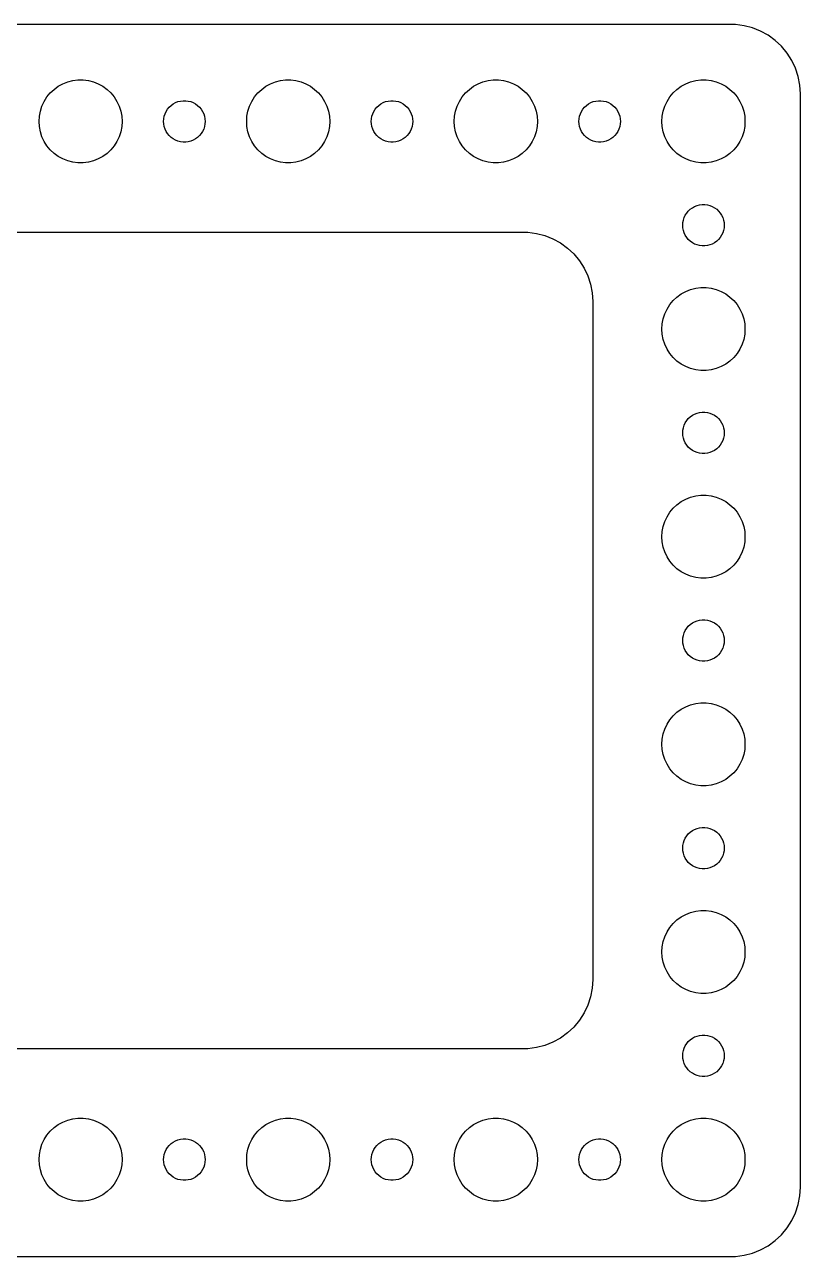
# Model space of a CAD drawing. Header units: metres. Extents: x -52 to 52, y -44 to 44.
# Drawn here: x -4 to 52, y -44.5 to 44.5 of the extents above; entities that cross this region are included whole.
import ezdxf

# ---------------------------------------------------------------- set-up
doc = ezdxf.new("R2010")
doc.units = ezdxf.units.M

msp = doc.modelspace()

# ---------------------------------------------------------------- linework, layer by layer
for p, q in [((47.3139, 44.4901), (-47.3139, 44.4901)), ((47.9369, 44.4114), (47.3139, 44.4901)), ((48.5451, 44.2553), (47.9369, 44.4114)), ((49.1289, 44.0241), (48.5451, 44.2553)), ((49.6791, 43.7216), (49.1289, 44.0241)), ((50.1871, 43.3526), (49.6791, 43.7216)), ((50.6448, 42.9227), (50.1871, 43.3526)), ((51.0451, 42.4389), (50.6448, 42.9227)), ((51.3815, 41.9088), (51.0451, 42.4389)), ((51.6489, 41.3406), (51.3815, 41.9088)), ((51.8429, 40.7434), (51.6489, 41.3406)), ((-1.60747, 40.033), (-1.27733, 40.2145)), ((-1.27733, 40.2145), (-0.92705, 40.3532)), ((-0.92705, 40.3532), (-0.56213, 40.4469)), ((-0.56213, 40.4469), (-0.18837, 40.4941)), ((-0.18837, 40.4941), (0.18837, 40.4941)), ((0.18837, 40.4941), (0.56213, 40.4469)), ((0.56213, 40.4469), (0.92705, 40.3532)), ((0.92705, 40.3532), (1.27733, 40.2145)), ((1.27733, 40.2145), (1.60747, 40.033)), ((13.3925, 40.033), (13.7227, 40.2145)), ((13.7227, 40.2145), (14.0729, 40.3532)), ((14.0729, 40.3532), (14.4379, 40.4469)), ((14.4379, 40.4469), (14.8116, 40.4941)), ((14.8116, 40.4941), (15.1884, 40.4941)), ((15.1884, 40.4941), (15.5621, 40.4469)), ((15.5621, 40.4469), (15.927, 40.3532)), ((15.927, 40.3532), (16.2773, 40.2145)), ((16.2773, 40.2145), (16.6075, 40.033)), ((28.3925, 40.033), (28.7227, 40.2145)), ((28.7227, 40.2145), (29.0729, 40.3532)), ((29.0729, 40.3532), (29.4379, 40.4469)), ((29.4379, 40.4469), (29.8116, 40.4941)), ((29.8116, 40.4941), (30.1884, 40.4941)), ((30.1884, 40.4941), (30.5621, 40.4469)), ((30.5621, 40.4469), (30.927, 40.3532)), ((30.927, 40.3532), (31.2773, 40.2145)), ((31.2773, 40.2145), (31.6075, 40.033)), ((43.3925, 40.033), (43.7227, 40.2145)), ((43.7227, 40.2145), (44.0729, 40.3532)), ((44.0729, 40.3532), (44.4379, 40.4469)), ((44.4379, 40.4469), (44.8116, 40.4941)), ((44.8116, 40.4941), (45.1884, 40.4941)), ((45.1884, 40.4941), (45.5621, 40.4469)), ((45.5621, 40.4469), (45.927, 40.3532)), ((45.927, 40.3532), (46.2773, 40.2145)), ((46.2773, 40.2145), (46.6075, 40.033)), ((51.9606, 40.1267), (51.8429, 40.7434)), ((52, 39.5), (51.9606, 40.1267)), ((-2.62891, 38.9453), (-2.42705, 39.2634)), ((-2.42705, 39.2634), (-2.1869, 39.5536)), ((-2.1869, 39.5536), (-1.91226, 39.8115)), ((-1.91226, 39.8115), (-1.60747, 40.033)), ((1.60747, 40.033), (1.91226, 39.8115)), ((1.91226, 39.8115), (2.1869, 39.5536)), ((2.1869, 39.5536), (2.42705, 39.2634)), ((2.42705, 39.2634), (2.62891, 38.9453)), ((12.3711, 38.9453), (12.5729, 39.2634)), ((12.5729, 39.2634), (12.8131, 39.5536)), ((12.8131, 39.5536), (13.0877, 39.8115)), ((13.0877, 39.8115), (13.3925, 40.033)), ((16.6075, 40.033), (16.9123, 39.8115)), ((16.9123, 39.8115), (17.1869, 39.5536)), ((17.1869, 39.5536), (17.427, 39.2634)), ((17.427, 39.2634), (17.6289, 38.9453)), ((27.3711, 38.9453), (27.5729, 39.2634)), ((27.5729, 39.2634), (27.8131, 39.5536)), ((27.8131, 39.5536), (28.0877, 39.8115)), ((28.0877, 39.8115), (28.3925, 40.033)), ((31.6075, 40.033), (31.9123, 39.8115)), ((31.9123, 39.8115), (32.1869, 39.5536)), ((32.1869, 39.5536), (32.427, 39.2634)), ((32.427, 39.2634), (32.6289, 38.9453)), ((42.3711, 38.9453), (42.5729, 39.2634)), ((42.5729, 39.2634), (42.8131, 39.5536)), ((42.8131, 39.5536), (43.0877, 39.8115)), ((43.0877, 39.8115), (43.3925, 40.033)), ((46.6075, 40.033), (46.9123, 39.8115)), ((46.9123, 39.8115), (47.1869, 39.5536)), ((47.1869, 39.5536), (47.427, 39.2634)), ((47.427, 39.2634), (47.6289, 38.9453)), ((52, -39.5), (52, 39.5)), ((-2.90575, 38.2461), (-2.78932, 38.6044)), ((-2.78932, 38.6044), (-2.62891, 38.9453)), ((2.62891, 38.9453), (2.78932, 38.6044)), ((2.78932, 38.6044), (2.90575, 38.2461)), ((6.18553, 38.2226), (6.28647, 38.3817)), ((6.28647, 38.3817), (6.40654, 38.5268)), ((6.40654, 38.5268), (6.54385, 38.6558)), ((6.54385, 38.6558), (6.69626, 38.7665)), ((6.69626, 38.7665), (6.86133, 38.8572)), ((6.86133, 38.8572), (7.03647, 38.9266)), ((7.03647, 38.9266), (7.21892, 38.9734)), ((7.21892, 38.9734), (7.40581, 38.997)), ((7.40581, 38.997), (7.59418, 38.997)), ((7.59418, 38.997), (7.78107, 38.9734)), ((7.78107, 38.9734), (7.96352, 38.9266)), ((7.96352, 38.9266), (8.13866, 38.8572)), ((8.13866, 38.8572), (8.30373, 38.7665)), ((8.30373, 38.7665), (8.45613, 38.6558)), ((8.45613, 38.6558), (8.59344, 38.5268)), ((8.59344, 38.5268), (8.71352, 38.3817)), ((8.71352, 38.3817), (8.81445, 38.2226)), ((12.0942, 38.2461), (12.2107, 38.6044)), ((12.2107, 38.6044), (12.3711, 38.9453)), ((17.6289, 38.9453), (17.7893, 38.6044)), ((17.7893, 38.6044), (17.9057, 38.2461)), ((21.1855, 38.2226), (21.2865, 38.3817)), ((21.2865, 38.3817), (21.4065, 38.5268)), ((21.4065, 38.5268), (21.5439, 38.6558)), ((21.5439, 38.6558), (21.6963, 38.7665)), ((21.6963, 38.7665), (21.8613, 38.8572)), ((21.8613, 38.8572), (22.0365, 38.9266)), ((22.0365, 38.9266), (22.2189, 38.9734)), ((22.2189, 38.9734), (22.4058, 38.997)), ((22.4058, 38.997), (22.5942, 38.997)), ((22.5942, 38.997), (22.7811, 38.9734)), ((22.7811, 38.9734), (22.9635, 38.9266)), ((22.9635, 38.9266), (23.1387, 38.8572)), ((23.1387, 38.8572), (23.3037, 38.7665)), ((23.3037, 38.7665), (23.4561, 38.6558)), ((23.4561, 38.6558), (23.5934, 38.5268)), ((23.5934, 38.5268), (23.7135, 38.3817)), ((23.7135, 38.3817), (23.8145, 38.2226)), ((27.0942, 38.2461), (27.2107, 38.6044)), ((27.2107, 38.6044), (27.3711, 38.9453)), ((32.6289, 38.9453), (32.7893, 38.6044)), ((32.7893, 38.6044), (32.9057, 38.2461)), ((36.1855, 38.2226), (36.2865, 38.3817)), ((36.2865, 38.3817), (36.4065, 38.5268)), ((36.4065, 38.5268), (36.5439, 38.6558)), ((36.5439, 38.6558), (36.6963, 38.7665)), ((36.6963, 38.7665), (36.8613, 38.8572)), ((36.8613, 38.8572), (37.0365, 38.9266)), ((37.0365, 38.9266), (37.2189, 38.9734)), ((37.2189, 38.9734), (37.4058, 38.997)), ((37.4058, 38.997), (37.5942, 38.997)), ((37.5942, 38.997), (37.7811, 38.9734)), ((37.7811, 38.9734), (37.9635, 38.9266)), ((37.9635, 38.9266), (38.1387, 38.8572)), ((38.1387, 38.8572), (38.3037, 38.7665)), ((38.3037, 38.7665), (38.4561, 38.6558)), ((38.4561, 38.6558), (38.5934, 38.5268)), ((38.5934, 38.5268), (38.7135, 38.3817)), ((38.7135, 38.3817), (38.8145, 38.2226)), ((42.0942, 38.2461), (42.2107, 38.6044)), ((42.2107, 38.6044), (42.3711, 38.9453)), ((47.6289, 38.9453), (47.7893, 38.6044)), ((47.7893, 38.6044), (47.9057, 38.2461)), ((-3, 37.5), (-2.97633, 37.876)), ((-2.97633, 37.124), (-3, 37.5)), ((-2.97633, 37.876), (-2.90575, 38.2461)), ((2.90575, 38.2461), (2.97633, 37.876)), ((2.97633, 37.876), (3, 37.5)), ((3, 37.5), (2.97633, 37.124)), ((6, 37.5), (6.01183, 37.688)), ((6.01183, 37.312), (6, 37.5)), ((6.01183, 37.688), (6.04712, 37.873)), ((6.04712, 37.873), (6.10533, 38.0522)), ((6.10533, 38.0522), (6.18553, 38.2226)), ((8.81445, 38.2226), (8.89465, 38.0522)), ((8.89465, 38.0522), (8.95287, 37.873)), ((8.95287, 37.873), (8.98816, 37.688)), ((8.98816, 37.688), (9, 37.5)), ((9, 37.5), (8.98816, 37.312)), ((12, 37.5), (12.0237, 37.876)), ((12.0237, 37.124), (12, 37.5)), ((12.0237, 37.876), (12.0942, 38.2461)), ((17.9057, 38.2461), (17.9763, 37.876)), ((17.9763, 37.876), (18, 37.5)), ((18, 37.5), (17.9763, 37.124)), ((21, 37.5), (21.0118, 37.688)), ((21.0118, 37.312), (21, 37.5)), ((21.0118, 37.688), (21.0471, 37.873)), ((21.0471, 37.873), (21.1053, 38.0522)), ((21.1053, 38.0522), (21.1855, 38.2226)), ((23.8145, 38.2226), (23.8947, 38.0522)), ((23.8947, 38.0522), (23.9529, 37.873)), ((23.9529, 37.873), (23.9882, 37.688)), ((23.9882, 37.688), (24, 37.5)), ((24, 37.5), (23.9882, 37.312)), ((27, 37.5), (27.0237, 37.876)), ((27.0237, 37.124), (27, 37.5)), ((27.0237, 37.876), (27.0942, 38.2461)), ((32.9057, 38.2461), (32.9763, 37.876)), ((32.9763, 37.876), (33, 37.5)), ((33, 37.5), (32.9763, 37.124)), ((36, 37.5), (36.0118, 37.688)), ((36.0118, 37.312), (36, 37.5)), ((36.0118, 37.688), (36.0471, 37.873)), ((36.0471, 37.873), (36.1053, 38.0522)), ((36.1053, 38.0522), (36.1855, 38.2226)), ((38.8145, 38.2226), (38.8947, 38.0522)), ((38.8947, 38.0522), (38.9529, 37.873)), ((38.9529, 37.873), (38.9882, 37.688)), ((38.9882, 37.688), (39, 37.5)), ((39, 37.5), (38.9882, 37.312)), ((42, 37.5), (42.0237, 37.876)), ((42.0237, 37.124), (42, 37.5)), ((42.0237, 37.876), (42.0942, 38.2461)), ((47.9057, 38.2461), (47.9763, 37.876)), ((47.9763, 37.876), (48, 37.5)), ((48, 37.5), (47.9763, 37.124)), ((-2.90575, 36.7539), (-2.97633, 37.124)), ((-2.78932, 36.3956), (-2.90575, 36.7539)), ((2.90575, 36.7539), (2.78932, 36.3956)), ((2.97633, 37.124), (2.90575, 36.7539)), ((6.04712, 37.127), (6.01183, 37.312)), ((6.10533, 36.9478), (6.04712, 37.127)), ((6.18553, 36.7774), (6.10533, 36.9478)), ((6.28647, 36.6183), (6.18553, 36.7774)), ((6.40654, 36.4732), (6.28647, 36.6183)), ((8.71352, 36.6183), (8.59344, 36.4732)), ((8.81445, 36.7774), (8.71352, 36.6183)), ((8.89465, 36.9478), (8.81445, 36.7774)), ((8.95287, 37.127), (8.89465, 36.9478)), ((8.98816, 37.312), (8.95287, 37.127)), ((12.0942, 36.7539), (12.0237, 37.124)), ((12.2107, 36.3956), (12.0942, 36.7539)), ((17.9057, 36.7539), (17.7893, 36.3956)), ((17.9763, 37.124), (17.9057, 36.7539)), ((21.0471, 37.127), (21.0118, 37.312)), ((21.1053, 36.9478), (21.0471, 37.127)), ((21.1855, 36.7774), (21.1053, 36.9478)), ((21.2865, 36.6183), (21.1855, 36.7774)), ((21.4065, 36.4732), (21.2865, 36.6183)), ((23.7135, 36.6183), (23.5934, 36.4732)), ((23.8145, 36.7774), (23.7135, 36.6183)), ((23.8947, 36.9478), (23.8145, 36.7774)), ((23.9529, 37.127), (23.8947, 36.9478)), ((23.9882, 37.312), (23.9529, 37.127)), ((27.0942, 36.7539), (27.0237, 37.124)), ((27.2107, 36.3956), (27.0942, 36.7539)), ((32.9057, 36.7539), (32.7893, 36.3956)), ((32.9763, 37.124), (32.9057, 36.7539)), ((36.0471, 37.127), (36.0118, 37.312)), ((36.1053, 36.9478), (36.0471, 37.127)), ((36.1855, 36.7774), (36.1053, 36.9478)), ((36.2865, 36.6183), (36.1855, 36.7774)), ((36.4065, 36.4732), (36.2865, 36.6183)), ((38.7135, 36.6183), (38.5934, 36.4732)), ((38.8145, 36.7774), (38.7135, 36.6183)), ((38.8947, 36.9478), (38.8145, 36.7774)), ((38.9529, 37.127), (38.8947, 36.9478)), ((38.9882, 37.312), (38.9529, 37.127)), ((42.0942, 36.7539), (42.0237, 37.124)), ((42.2107, 36.3956), (42.0942, 36.7539)), ((47.9057, 36.7539), (47.7893, 36.3956)), ((47.9763, 37.124), (47.9057, 36.7539)), ((-2.62891, 36.0547), (-2.78932, 36.3956)), ((-2.42705, 35.7366), (-2.62891, 36.0547)), ((-2.1869, 35.4464), (-2.42705, 35.7366)), ((2.42705, 35.7366), (2.1869, 35.4464)), ((2.62891, 36.0547), (2.42705, 35.7366)), ((2.78932, 36.3956), (2.62891, 36.0547)), ((6.54385, 36.3442), (6.40654, 36.4732)), ((6.69626, 36.2335), (6.54385, 36.3442)), ((6.86133, 36.1428), (6.69626, 36.2335)), ((7.03647, 36.0734), (6.86133, 36.1428)), ((7.21892, 36.0266), (7.03647, 36.0734)), ((7.40581, 36.003), (7.21892, 36.0266)), ((7.59418, 36.003), (7.40581, 36.003)), ((7.78107, 36.0266), (7.59418, 36.003)), ((7.96352, 36.0734), (7.78107, 36.0266)), ((8.13866, 36.1428), (7.96352, 36.0734)), ((8.30373, 36.2335), (8.13866, 36.1428)), ((8.45613, 36.3442), (8.30373, 36.2335)), ((8.59344, 36.4732), (8.45613, 36.3442)), ((12.3711, 36.0547), (12.2107, 36.3956)), ((12.5729, 35.7366), (12.3711, 36.0547)), ((12.8131, 35.4464), (12.5729, 35.7366)), ((17.427, 35.7366), (17.1869, 35.4464)), ((17.6289, 36.0547), (17.427, 35.7366)), ((17.7893, 36.3956), (17.6289, 36.0547)), ((21.5439, 36.3442), (21.4065, 36.4732)), ((21.6963, 36.2335), (21.5439, 36.3442)), ((21.8613, 36.1428), (21.6963, 36.2335)), ((22.0365, 36.0734), (21.8613, 36.1428)), ((22.2189, 36.0266), (22.0365, 36.0734)), ((22.4058, 36.003), (22.2189, 36.0266)), ((22.5942, 36.003), (22.4058, 36.003)), ((22.7811, 36.0266), (22.5942, 36.003)), ((22.9635, 36.0734), (22.7811, 36.0266)), ((23.1387, 36.1428), (22.9635, 36.0734)), ((23.3037, 36.2335), (23.1387, 36.1428)), ((23.4561, 36.3442), (23.3037, 36.2335)), ((23.5934, 36.4732), (23.4561, 36.3442)), ((27.3711, 36.0547), (27.2107, 36.3956)), ((27.5729, 35.7366), (27.3711, 36.0547)), ((27.8131, 35.4464), (27.5729, 35.7366)), ((32.427, 35.7366), (32.1869, 35.4464)), ((32.6289, 36.0547), (32.427, 35.7366)), ((32.7893, 36.3956), (32.6289, 36.0547)), ((36.5439, 36.3442), (36.4065, 36.4732)), ((36.6963, 36.2335), (36.5439, 36.3442)), ((36.8613, 36.1428), (36.6963, 36.2335)), ((37.0365, 36.0734), (36.8613, 36.1428)), ((37.2189, 36.0266), (37.0365, 36.0734)), ((37.4058, 36.003), (37.2189, 36.0266)), ((37.5942, 36.003), (37.4058, 36.003)), ((37.7811, 36.0266), (37.5942, 36.003)), ((37.9635, 36.0734), (37.7811, 36.0266)), ((38.1387, 36.1428), (37.9635, 36.0734)), ((38.3037, 36.2335), (38.1387, 36.1428)), ((38.4561, 36.3442), (38.3037, 36.2335)), ((38.5934, 36.4732), (38.4561, 36.3442)), ((42.3711, 36.0547), (42.2107, 36.3956)), ((42.5729, 35.7366), (42.3711, 36.0547)), ((42.8131, 35.4464), (42.5729, 35.7366)), ((47.427, 35.7366), (47.1869, 35.4464)), ((47.6289, 36.0547), (47.427, 35.7366)), ((47.7893, 36.3956), (47.6289, 36.0547)), ((-1.91226, 35.1885), (-2.1869, 35.4464)), ((-1.60747, 34.967), (-1.91226, 35.1885)), ((-1.27733, 34.7855), (-1.60747, 34.967)), ((-0.92705, 34.6468), (-1.27733, 34.7855)), ((1.27733, 34.7855), (0.92705, 34.6468)), ((1.60747, 34.967), (1.27733, 34.7855)), ((1.91226, 35.1885), (1.60747, 34.967)), ((2.1869, 35.4464), (1.91226, 35.1885)), ((13.0877, 35.1885), (12.8131, 35.4464)), ((13.3925, 34.967), (13.0877, 35.1885)), ((13.7227, 34.7855), (13.3925, 34.967)), ((14.0729, 34.6468), (13.7227, 34.7855)), ((16.2773, 34.7855), (15.927, 34.6468)), ((16.6075, 34.967), (16.2773, 34.7855)), ((16.9123, 35.1885), (16.6075, 34.967)), ((17.1869, 35.4464), (16.9123, 35.1885)), ((28.0877, 35.1885), (27.8131, 35.4464)), ((28.3925, 34.967), (28.0877, 35.1885)), ((28.7227, 34.7855), (28.3925, 34.967)), ((29.0729, 34.6468), (28.7227, 34.7855)), ((31.2773, 34.7855), (30.927, 34.6468)), ((31.6075, 34.967), (31.2773, 34.7855)), ((31.9123, 35.1885), (31.6075, 34.967)), ((32.1869, 35.4464), (31.9123, 35.1885)), ((43.0877, 35.1885), (42.8131, 35.4464)), ((43.3925, 34.967), (43.0877, 35.1885)), ((43.7227, 34.7855), (43.3925, 34.967)), ((44.0729, 34.6468), (43.7227, 34.7855)), ((46.2773, 34.7855), (45.927, 34.6468)), ((46.6075, 34.967), (46.2773, 34.7855)), ((46.9123, 35.1885), (46.6075, 34.967)), ((47.1869, 35.4464), (46.9123, 35.1885)), ((-0.56213, 34.5531), (-0.92705, 34.6468)), ((-0.18837, 34.5059), (-0.56213, 34.5531)), ((0.18837, 34.5059), (-0.18837, 34.5059)), ((0.56213, 34.5531), (0.18837, 34.5059)), ((0.92705, 34.6468), (0.56213, 34.5531)), ((14.4379, 34.5531), (14.0729, 34.6468)), ((14.8116, 34.5059), (14.4379, 34.5531)), ((15.1884, 34.5059), (14.8116, 34.5059)), ((15.5621, 34.5531), (15.1884, 34.5059)), ((15.927, 34.6468), (15.5621, 34.5531)), ((29.4379, 34.5531), (29.0729, 34.6468)), ((29.8116, 34.5059), (29.4379, 34.5531)), ((30.1884, 34.5059), (29.8116, 34.5059)), ((30.5621, 34.5531), (30.1884, 34.5059)), ((30.927, 34.6468), (30.5621, 34.5531)), ((44.4379, 34.5531), (44.0729, 34.6468)), ((44.8116, 34.5059), (44.4379, 34.5531)), ((45.1884, 34.5059), (44.8116, 34.5059)), ((45.5621, 34.5531), (45.1884, 34.5059)), ((45.927, 34.6468), (45.5621, 34.5531)), ((43.9065, 31.0268), (44.0439, 31.1558)), ((44.0439, 31.1558), (44.1963, 31.2665)), ((44.1963, 31.2665), (44.3613, 31.3572)), ((44.3613, 31.3572), (44.5365, 31.4266)), ((44.5365, 31.4266), (44.7189, 31.4734)), ((44.7189, 31.4734), (44.9058, 31.497)), ((44.9058, 31.497), (45.0942, 31.497)), ((45.0942, 31.497), (45.2811, 31.4734)), ((45.2811, 31.4734), (45.4635, 31.4266)), ((45.4635, 31.4266), (45.6387, 31.3572)), ((45.6387, 31.3572), (45.8037, 31.2665)), ((45.8037, 31.2665), (45.9561, 31.1558)), ((45.9561, 31.1558), (46.0934, 31.0268)), ((43.5118, 30.188), (43.5471, 30.373)), ((43.5471, 30.373), (43.6053, 30.5522)), ((43.6053, 30.5522), (43.6855, 30.7226)), ((43.6855, 30.7226), (43.7865, 30.8817)), ((43.7865, 30.8817), (43.9065, 31.0268)), ((46.0934, 31.0268), (46.2135, 30.8817)), ((46.2135, 30.8817), (46.3145, 30.7226)), ((46.3145, 30.7226), (46.3947, 30.5522)), ((46.3947, 30.5522), (46.4529, 30.373)), ((46.4529, 30.373), (46.4882, 30.188)), ((-32.3139, 29.4901), (32.3139, 29.4901)), ((32.3139, 29.4901), (32.9369, 29.4114)), ((32.9369, 29.4114), (33.5451, 29.2553)), ((43.5, 30), (43.5118, 30.188)), ((43.5118, 29.812), (43.5, 30)), ((43.5471, 29.627), (43.5118, 29.812)), ((43.6053, 29.4478), (43.5471, 29.627)), ((43.6855, 29.2774), (43.6053, 29.4478)), ((46.3947, 29.4478), (46.3145, 29.2774)), ((46.4529, 29.627), (46.3947, 29.4478)), ((46.4882, 29.812), (46.4529, 29.627)), ((46.4882, 30.188), (46.5, 30)), ((46.5, 30), (46.4882, 29.812)), ((33.5451, 29.2553), (34.1289, 29.0241)), ((34.1289, 29.0241), (34.6791, 28.7216)), ((34.6791, 28.7216), (35.1871, 28.3526)), ((43.7865, 29.1183), (43.6855, 29.2774)), ((43.9065, 28.9732), (43.7865, 29.1183)), ((44.0439, 28.8442), (43.9065, 28.9732)), ((44.1963, 28.7335), (44.0439, 28.8442)), ((44.3613, 28.6427), (44.1963, 28.7335)), ((44.5365, 28.5734), (44.3613, 28.6427)), ((44.7189, 28.5266), (44.5365, 28.5734)), ((44.9058, 28.503), (44.7189, 28.5266)), ((45.0942, 28.503), (44.9058, 28.503)), ((45.2811, 28.5266), (45.0942, 28.503)), ((45.4635, 28.5734), (45.2811, 28.5266)), ((45.6387, 28.6427), (45.4635, 28.5734)), ((45.8037, 28.7335), (45.6387, 28.6427)), ((45.9561, 28.8442), (45.8037, 28.7335)), ((46.0934, 28.9732), (45.9561, 28.8442)), ((46.2135, 29.1183), (46.0934, 28.9732)), ((46.3145, 29.2774), (46.2135, 29.1183)), ((35.1871, 28.3526), (35.6448, 27.9227)), ((35.6448, 27.9227), (36.0451, 27.4389)), ((36.0451, 27.4389), (36.3815, 26.9088)), ((36.3815, 26.9088), (36.6489, 26.3406)), ((36.6489, 26.3406), (36.8429, 25.7434)), ((36.8429, 25.7434), (36.9606, 25.1267)), ((36.9606, 25.1267), (37, 24.5)), ((43.0877, 24.8115), (43.3925, 25.033)), ((43.3925, 25.033), (43.7227, 25.2145)), ((43.7227, 25.2145), (44.0729, 25.3532)), ((44.0729, 25.3532), (44.4379, 25.4469)), ((44.4379, 25.4469), (44.8116, 25.4941)), ((44.8116, 25.4941), (45.1884, 25.4941)), ((45.1884, 25.4941), (45.5621, 25.4469)), ((45.5621, 25.4469), (45.927, 25.3532)), ((45.927, 25.3532), (46.2773, 25.2145)), ((46.2773, 25.2145), (46.6075, 25.033)), ((46.6075, 25.033), (46.9123, 24.8115)), ((37, 24.5), (37, -24.5)), ((42.3711, 23.9453), (42.5729, 24.2634)), ((42.5729, 24.2634), (42.8131, 24.5536)), ((42.8131, 24.5536), (43.0877, 24.8115)), ((46.9123, 24.8115), (47.1869, 24.5536)), ((47.1869, 24.5536), (47.427, 24.2634)), ((47.427, 24.2634), (47.6289, 23.9453)), ((42.0237, 22.876), (42.0942, 23.2461)), ((42.0942, 23.2461), (42.2107, 23.6044)), ((42.2107, 23.6044), (42.3711, 23.9453)), ((47.6289, 23.9453), (47.7893, 23.6044)), ((47.7893, 23.6044), (47.9057, 23.2461)), ((47.9057, 23.2461), (47.9763, 22.876)), ((42, 22.5), (42.0237, 22.876)), ((42.0237, 22.124), (42, 22.5)), ((47.9763, 22.876), (48, 22.5)), ((48, 22.5), (47.9763, 22.124)), ((42.0942, 21.7539), (42.0237, 22.124)), ((42.2107, 21.3956), (42.0942, 21.7539)), ((42.3711, 21.0547), (42.2107, 21.3956)), ((47.7893, 21.3956), (47.6289, 21.0547)), ((47.9057, 21.7539), (47.7893, 21.3956)), ((47.9763, 22.124), (47.9057, 21.7539)), ((42.5729, 20.7366), (42.3711, 21.0547)), ((42.8131, 20.4464), (42.5729, 20.7366)), ((47.427, 20.7366), (47.1869, 20.4464)), ((47.6289, 21.0547), (47.427, 20.7366)), ((43.0877, 20.1884), (42.8131, 20.4464)), ((43.3925, 19.967), (43.0877, 20.1884)), ((43.7227, 19.7855), (43.3925, 19.967)), ((44.0729, 19.6468), (43.7227, 19.7855)), ((44.4379, 19.5531), (44.0729, 19.6468)), ((45.927, 19.6468), (45.5621, 19.5531)), ((46.2773, 19.7855), (45.927, 19.6468)), ((46.6075, 19.967), (46.2773, 19.7855)), ((46.9123, 20.1884), (46.6075, 19.967)), ((47.1869, 20.4464), (46.9123, 20.1884)), ((44.8116, 19.5059), (44.4379, 19.5531)), ((45.1884, 19.5059), (44.8116, 19.5059)), ((45.5621, 19.5531), (45.1884, 19.5059)), ((43.7865, 15.8817), (43.9065, 16.0268)), ((43.9065, 16.0268), (44.0439, 16.1558)), ((44.0439, 16.1558), (44.1963, 16.2665)), ((44.1963, 16.2665), (44.3613, 16.3572)), ((44.3613, 16.3572), (44.5365, 16.4266)), ((44.5365, 16.4266), (44.7189, 16.4734)), ((44.7189, 16.4734), (44.9058, 16.497)), ((44.9058, 16.497), (45.0942, 16.497)), ((45.0942, 16.497), (45.2811, 16.4734)), ((45.2811, 16.4734), (45.4635, 16.4266)), ((45.4635, 16.4266), (45.6387, 16.3572)), ((45.6387, 16.3572), (45.8037, 16.2665)), ((45.8037, 16.2665), (45.9561, 16.1558)), ((45.9561, 16.1558), (46.0934, 16.0268)), ((46.0934, 16.0268), (46.2135, 15.8817)), ((43.5, 15), (43.5118, 15.188)), ((43.5118, 15.188), (43.5471, 15.373)), ((43.5471, 15.373), (43.6053, 15.5522)), ((43.6053, 15.5522), (43.6855, 15.7226)), ((43.6855, 15.7226), (43.7865, 15.8817)), ((46.2135, 15.8817), (46.3145, 15.7226)), ((46.3145, 15.7226), (46.3947, 15.5522)), ((46.3947, 15.5522), (46.4529, 15.373)), ((46.4529, 15.373), (46.4882, 15.188)), ((46.4882, 15.188), (46.5, 15)), ((43.5118, 14.812), (43.5, 15)), ((43.5471, 14.627), (43.5118, 14.812)), ((43.6053, 14.4478), (43.5471, 14.627)), ((43.6855, 14.2774), (43.6053, 14.4478)), ((43.7865, 14.1183), (43.6855, 14.2774)), ((46.3145, 14.2774), (46.2135, 14.1183)), ((46.3947, 14.4478), (46.3145, 14.2774)), ((46.4529, 14.627), (46.3947, 14.4478)), ((46.4882, 14.812), (46.4529, 14.627)), ((46.5, 15), (46.4882, 14.812)), ((43.9065, 13.9732), (43.7865, 14.1183)), ((44.0439, 13.8442), (43.9065, 13.9732)), ((44.1963, 13.7335), (44.0439, 13.8442)), ((44.3613, 13.6427), (44.1963, 13.7335)), ((44.5365, 13.5734), (44.3613, 13.6427)), ((44.7189, 13.5266), (44.5365, 13.5734)), ((44.9058, 13.5029), (44.7189, 13.5266)), ((45.0942, 13.5029), (44.9058, 13.5029)), ((45.2811, 13.5266), (45.0942, 13.5029)), ((45.4635, 13.5734), (45.2811, 13.5266)), ((45.6387, 13.6427), (45.4635, 13.5734)), ((45.8037, 13.7335), (45.6387, 13.6427)), ((45.9561, 13.8442), (45.8037, 13.7335)), ((46.0934, 13.9732), (45.9561, 13.8442)), ((46.2135, 14.1183), (46.0934, 13.9732)), ((42.8131, 9.55363), (43.0877, 9.81154)), ((43.0877, 9.81154), (43.3925, 10.033)), ((43.3925, 10.033), (43.7227, 10.2145)), ((43.7227, 10.2145), (44.0729, 10.3532)), ((44.0729, 10.3532), (44.4379, 10.4469)), ((44.4379, 10.4469), (44.8116, 10.4941)), ((44.8116, 10.4941), (45.1884, 10.4941)), ((45.1884, 10.4941), (45.5621, 10.4469)), ((45.5621, 10.4469), (45.927, 10.3532)), ((45.927, 10.3532), (46.2773, 10.2145)), ((46.2773, 10.2145), (46.6075, 10.033)), ((46.6075, 10.033), (46.9123, 9.81154)), ((46.9123, 9.81154), (47.1869, 9.55363)), ((42.2107, 8.60437), (42.3711, 8.94525)), ((42.3711, 8.94525), (42.5729, 9.26335)), ((42.5729, 9.26335), (42.8131, 9.55363)), ((47.1869, 9.55363), (47.427, 9.26335)), ((47.427, 9.26335), (47.6289, 8.94525)), ((47.6289, 8.94525), (47.7893, 8.60437)), ((42.0237, 7.87599), (42.0942, 8.24606)), ((42.0942, 8.24606), (42.2107, 8.60437)), ((47.7893, 8.60437), (47.9057, 8.24606)), ((47.9057, 8.24606), (47.9763, 7.87599)), ((42, 7.5), (42.0237, 7.87599)), ((42.0237, 7.12399), (42, 7.5)), ((42.0942, 6.75392), (42.0237, 7.12399)), ((47.9763, 7.12399), (47.9057, 6.75392)), ((47.9763, 7.87599), (48, 7.5)), ((48, 7.5), (47.9763, 7.12399)), ((42.2107, 6.39561), (42.0942, 6.75392)), ((42.3711, 6.05473), (42.2107, 6.39561)), ((47.7893, 6.39561), (47.6289, 6.05473)), ((47.9057, 6.75392), (47.7893, 6.39561)), ((42.5729, 5.73663), (42.3711, 6.05473)), ((42.8131, 5.44635), (42.5729, 5.73663)), ((43.0877, 5.18845), (42.8131, 5.44635)), ((47.1869, 5.44635), (46.9123, 5.18845)), ((47.427, 5.73663), (47.1869, 5.44635)), ((47.6289, 6.05473), (47.427, 5.73663)), ((43.3925, 4.96701), (43.0877, 5.18845)), ((43.7227, 4.78551), (43.3925, 4.96701)), ((44.0729, 4.64682), (43.7227, 4.78551)), ((44.4379, 4.55313), (44.0729, 4.64682)), ((44.8116, 4.50591), (44.4379, 4.55313)), ((45.1884, 4.50591), (44.8116, 4.50591)), ((45.5621, 4.55313), (45.1884, 4.50591)), ((45.927, 4.64682), (45.5621, 4.55313)), ((46.2773, 4.78551), (45.927, 4.64682)), ((46.6075, 4.96701), (46.2773, 4.78551)), ((46.9123, 5.18845), (46.6075, 4.96701)), ((43.7865, 0.88167), (43.9065, 1.02681)), ((43.9065, 1.02681), (44.0439, 1.15576)), ((44.0439, 1.15576), (44.1963, 1.26648)), ((44.1963, 1.26648), (44.3613, 1.35724)), ((44.3613, 1.35724), (44.5365, 1.42657)), ((44.5365, 1.42657), (44.7189, 1.47342)), ((44.7189, 1.47342), (44.9058, 1.49704)), ((44.9058, 1.49704), (45.0942, 1.49704)), ((45.0942, 1.49704), (45.2811, 1.47342)), ((45.2811, 1.47342), (45.4635, 1.42657)), ((45.4635, 1.42657), (45.6387, 1.35724)), ((45.6387, 1.35724), (45.8037, 1.26648)), ((45.8037, 1.26648), (45.9561, 1.15576)), ((45.9561, 1.15576), (46.0934, 1.02681)), ((46.0934, 1.02681), (46.2135, 0.88167)), ((43.5, 0), (43.5118, 0.18799)), ((43.5118, -0.18799), (43.5, 0)), ((43.5118, 0.18799), (43.5471, 0.37303)), ((43.5471, 0.37303), (43.6053, 0.55219)), ((43.6053, 0.55219), (43.6855, 0.72263)), ((43.6855, 0.72263), (43.7865, 0.88167)), ((46.2135, 0.88167), (46.3145, 0.72263)), ((46.3145, 0.72263), (46.3947, 0.55219)), ((46.3947, 0.55219), (46.4529, 0.37303)), ((46.4529, 0.37303), (46.4882, 0.18799)), ((46.4882, 0.18799), (46.5, 0)), ((46.5, 0), (46.4882, -0.18799)), ((43.5471, -0.37303), (43.5118, -0.18799)), ((43.6053, -0.55219), (43.5471, -0.37303)), ((43.6855, -0.72263), (43.6053, -0.55219)), ((43.7865, -0.88167), (43.6855, -0.72263)), ((43.9065, -1.02681), (43.7865, -0.88167)), ((46.2135, -0.88167), (46.0934, -1.02681)), ((46.3145, -0.72263), (46.2135, -0.88167)), ((46.3947, -0.55219), (46.3145, -0.72263)), ((46.4529, -0.37303), (46.3947, -0.55219)), ((46.4882, -0.18799), (46.4529, -0.37303)), ((44.0439, -1.15576), (43.9065, -1.02681)), ((44.1963, -1.26648), (44.0439, -1.15576)), ((44.3613, -1.35724), (44.1963, -1.26648)), ((44.5365, -1.42657), (44.3613, -1.35724)), ((44.7189, -1.47342), (44.5365, -1.42657)), ((44.9058, -1.49704), (44.7189, -1.47342)), ((45.0942, -1.49704), (44.9058, -1.49704)), ((45.2811, -1.47342), (45.0942, -1.49704)), ((45.4635, -1.42657), (45.2811, -1.47342)), ((45.6387, -1.35724), (45.4635, -1.42657)), ((45.8037, -1.26648), (45.6387, -1.35724)), ((45.9561, -1.15576), (45.8037, -1.26648)), ((46.0934, -1.02681), (45.9561, -1.15576)), ((42.8131, -5.44635), (43.0877, -5.18845)), ((43.0877, -5.18845), (43.3925, -4.96701)), ((43.3925, -4.96701), (43.7227, -4.78551)), ((43.7227, -4.78551), (44.0729, -4.64682)), ((44.0729, -4.64682), (44.4379, -4.55313)), ((44.4379, -4.55313), (44.8116, -4.50591)), ((44.8116, -4.50591), (45.1884, -4.50591)), ((45.1884, -4.50591), (45.5621, -4.55313)), ((45.5621, -4.55313), (45.927, -4.64682)), ((45.927, -4.64682), (46.2773, -4.78551)), ((46.2773, -4.78551), (46.6075, -4.96701)), ((46.6075, -4.96701), (46.9123, -5.18845)), ((46.9123, -5.18845), (47.1869, -5.44635)), ((42.2107, -6.39561), (42.3711, -6.05473)), ((42.3711, -6.05473), (42.5729, -5.73663)), ((42.5729, -5.73663), (42.8131, -5.44635)), ((47.1869, -5.44635), (47.427, -5.73663)), ((47.427, -5.73663), (47.6289, -6.05473)), ((47.6289, -6.05473), (47.7893, -6.39561)), ((42.0237, -7.12399), (42.0942, -6.75392)), ((42.0942, -6.75392), (42.2107, -6.39561)), ((47.7893, -6.39561), (47.9057, -6.75392)), ((47.9057, -6.75392), (47.9763, -7.12399)), ((42, -7.5), (42.0237, -7.12399)), ((42.0237, -7.87599), (42, -7.5)), ((42.0942, -8.24606), (42.0237, -7.87599)), ((47.9763, -7.87599), (47.9057, -8.24606)), ((47.9763, -7.12399), (48, -7.5)), ((48, -7.5), (47.9763, -7.87599)), ((42.2107, -8.60437), (42.0942, -8.24606)), ((42.3711, -8.94525), (42.2107, -8.60437)), ((47.7893, -8.60437), (47.6289, -8.94525)), ((47.9057, -8.24606), (47.7893, -8.60437)), ((42.5729, -9.26335), (42.3711, -8.94525)), ((42.8131, -9.55363), (42.5729, -9.26335)), ((43.0877, -9.81154), (42.8131, -9.55363)), ((47.1869, -9.55363), (46.9123, -9.81154)), ((47.427, -9.26335), (47.1869, -9.55363)), ((47.6289, -8.94525), (47.427, -9.26335)), ((43.3925, -10.033), (43.0877, -9.81154)), ((43.7227, -10.2145), (43.3925, -10.033)), ((44.0729, -10.3532), (43.7227, -10.2145)), ((44.4379, -10.4469), (44.0729, -10.3532)), ((44.8116, -10.4941), (44.4379, -10.4469)), ((45.1884, -10.4941), (44.8116, -10.4941)), ((45.5621, -10.4469), (45.1884, -10.4941)), ((45.927, -10.3532), (45.5621, -10.4469)), ((46.2773, -10.2145), (45.927, -10.3532)), ((46.6075, -10.033), (46.2773, -10.2145)), ((46.9123, -9.81154), (46.6075, -10.033)), ((43.6855, -14.2774), (43.7865, -14.1183)), ((43.7865, -14.1183), (43.9065, -13.9732)), ((43.9065, -13.9732), (44.0439, -13.8442)), ((44.0439, -13.8442), (44.1963, -13.7335)), ((44.1963, -13.7335), (44.3613, -13.6427)), ((44.3613, -13.6427), (44.5365, -13.5734)), ((44.5365, -13.5734), (44.7189, -13.5266)), ((44.7189, -13.5266), (44.9058, -13.5029)), ((44.9058, -13.5029), (45.0942, -13.5029)), ((45.0942, -13.5029), (45.2811, -13.5266)), ((45.2811, -13.5266), (45.4635, -13.5734)), ((45.4635, -13.5734), (45.6387, -13.6427)), ((45.6387, -13.6427), (45.8037, -13.7335)), ((45.8037, -13.7335), (45.9561, -13.8442)), ((45.9561, -13.8442), (46.0934, -13.9732)), ((46.0934, -13.9732), (46.2135, -14.1183)), ((46.2135, -14.1183), (46.3145, -14.2774)), ((43.5, -15), (43.5118, -14.812)), ((43.5118, -15.188), (43.5, -15)), ((43.5118, -14.812), (43.5471, -14.627)), ((43.5471, -14.627), (43.6053, -14.4478)), ((43.6053, -14.4478), (43.6855, -14.2774)), ((46.3145, -14.2774), (46.3947, -14.4478)), ((46.3947, -14.4478), (46.4529, -14.627)), ((46.4529, -14.627), (46.4882, -14.812)), ((46.4882, -14.812), (46.5, -15)), ((46.5, -15), (46.4882, -15.188)), ((43.5471, -15.373), (43.5118, -15.188)), ((43.6053, -15.5522), (43.5471, -15.373)), ((43.6855, -15.7226), (43.6053, -15.5522)), ((43.7865, -15.8817), (43.6855, -15.7226)), ((43.9065, -16.0268), (43.7865, -15.8817)), ((46.2135, -15.8817), (46.0934, -16.0268)), ((46.3145, -15.7226), (46.2135, -15.8817)), ((46.3947, -15.5522), (46.3145, -15.7226)), ((46.4529, -15.373), (46.3947, -15.5522)), ((46.4882, -15.188), (46.4529, -15.373)), ((44.0439, -16.1558), (43.9065, -16.0268)), ((44.1963, -16.2665), (44.0439, -16.1558)), ((44.3613, -16.3572), (44.1963, -16.2665)), ((44.5365, -16.4266), (44.3613, -16.3572)), ((44.7189, -16.4734), (44.5365, -16.4266)), ((44.9058, -16.497), (44.7189, -16.4734)), ((45.0942, -16.497), (44.9058, -16.497)), ((45.2811, -16.4734), (45.0942, -16.497)), ((45.4635, -16.4266), (45.2811, -16.4734)), ((45.6387, -16.3572), (45.4635, -16.4266)), ((45.8037, -16.2665), (45.6387, -16.3572)), ((45.9561, -16.1558), (45.8037, -16.2665)), ((46.0934, -16.0268), (45.9561, -16.1558)), ((44.0729, -19.6468), (44.4379, -19.5531)), ((44.4379, -19.5531), (44.8116, -19.5059)), ((44.8116, -19.5059), (45.1884, -19.5059)), ((45.1884, -19.5059), (45.5621, -19.5531)), ((45.5621, -19.5531), (45.927, -19.6468)), ((42.5729, -20.7366), (42.8131, -20.4464)), ((42.8131, -20.4464), (43.0877, -20.1884)), ((43.0877, -20.1884), (43.3925, -19.967)), ((43.3925, -19.967), (43.7227, -19.7855)), ((43.7227, -19.7855), (44.0729, -19.6468)), ((45.927, -19.6468), (46.2773, -19.7855)), ((46.2773, -19.7855), (46.6075, -19.967)), ((46.6075, -19.967), (46.9123, -20.1884)), ((46.9123, -20.1884), (47.1869, -20.4464)), ((47.1869, -20.4464), (47.427, -20.7366)), ((42.2107, -21.3956), (42.3711, -21.0547)), ((42.3711, -21.0547), (42.5729, -20.7366)), ((47.427, -20.7366), (47.6289, -21.0547)), ((47.6289, -21.0547), (47.7893, -21.3956)), ((42, -22.5), (42.0237, -22.124)), ((42.0237, -22.124), (42.0942, -21.7539)), ((42.0942, -21.7539), (42.2107, -21.3956)), ((47.7893, -21.3956), (47.9057, -21.7539)), ((47.9057, -21.7539), (47.9763, -22.124)), ((47.9763, -22.124), (48, -22.5)), ((42.0237, -22.876), (42, -22.5)), ((42.0942, -23.2461), (42.0237, -22.876)), ((47.9763, -22.876), (47.9057, -23.2461)), ((48, -22.5), (47.9763, -22.876)), ((42.2107, -23.6044), (42.0942, -23.2461)), ((42.3711, -23.9453), (42.2107, -23.6044)), ((42.5729, -24.2634), (42.3711, -23.9453)), ((47.6289, -23.9453), (47.427, -24.2634)), ((47.7893, -23.6044), (47.6289, -23.9453)), ((47.9057, -23.2461), (47.7893, -23.6044)), ((37, -24.5), (36.9606, -25.1267)), ((42.8131, -24.5536), (42.5729, -24.2634)), ((43.0877, -24.8115), (42.8131, -24.5536)), ((43.3925, -25.033), (43.0877, -24.8115)), ((46.9123, -24.8115), (46.6075, -25.033)), ((47.1869, -24.5536), (46.9123, -24.8115)), ((47.427, -24.2634), (47.1869, -24.5536)), ((36.8429, -25.7434), (36.6489, -26.3406)), ((36.9606, -25.1267), (36.8429, -25.7434)), ((43.7227, -25.2145), (43.3925, -25.033)), ((44.0729, -25.3532), (43.7227, -25.2145)), ((44.4379, -25.4469), (44.0729, -25.3532)), ((44.8116, -25.4941), (44.4379, -25.4469)), ((45.1884, -25.4941), (44.8116, -25.4941)), ((45.5621, -25.4469), (45.1884, -25.4941)), ((45.927, -25.3532), (45.5621, -25.4469)), ((46.2773, -25.2145), (45.927, -25.3532)), ((46.6075, -25.033), (46.2773, -25.2145)), ((36.6489, -26.3406), (36.3815, -26.9088)), ((36.0451, -27.4389), (35.6448, -27.9227)), ((36.3815, -26.9088), (36.0451, -27.4389)), ((35.1871, -28.3526), (34.6791, -28.7216)), ((35.6448, -27.9227), (35.1871, -28.3526)), ((33.5451, -29.2553), (32.9369, -29.4114)), ((34.1289, -29.0241), (33.5451, -29.2553)), ((34.6791, -28.7216), (34.1289, -29.0241)), ((43.6053, -29.4478), (43.6855, -29.2774)), ((43.6855, -29.2774), (43.7865, -29.1183)), ((43.7865, -29.1183), (43.9065, -28.9732)), ((43.9065, -28.9732), (44.0439, -28.8442)), ((44.0439, -28.8442), (44.1963, -28.7335)), ((44.1963, -28.7335), (44.3613, -28.6427)), ((44.3613, -28.6427), (44.5365, -28.5734)), ((44.5365, -28.5734), (44.7189, -28.5266)), ((44.7189, -28.5266), (44.9058, -28.503)), ((44.9058, -28.503), (45.0942, -28.503)), ((45.0942, -28.503), (45.2811, -28.5266)), ((45.2811, -28.5266), (45.4635, -28.5734)), ((45.4635, -28.5734), (45.6387, -28.6427)), ((45.6387, -28.6427), (45.8037, -28.7335)), ((45.8037, -28.7335), (45.9561, -28.8442)), ((45.9561, -28.8442), (46.0934, -28.9732)), ((46.0934, -28.9732), (46.2135, -29.1183)), ((46.2135, -29.1183), (46.3145, -29.2774)), ((46.3145, -29.2774), (46.3947, -29.4478)), ((32.3139, -29.4901), (-32.3139, -29.4901)), ((32.9369, -29.4114), (32.3139, -29.4901)), ((43.5, -30), (43.5118, -29.812)), ((43.5118, -30.188), (43.5, -30)), ((43.5118, -29.812), (43.5471, -29.627)), ((43.5471, -30.373), (43.5118, -30.188)), ((43.5471, -29.627), (43.6053, -29.4478)), ((46.3947, -29.4478), (46.4529, -29.627)), ((46.4529, -29.627), (46.4882, -29.812)), ((46.4882, -30.188), (46.4529, -30.373)), ((46.4882, -29.812), (46.5, -30)), ((46.5, -30), (46.4882, -30.188)), ((43.6053, -30.5522), (43.5471, -30.373)), ((43.6855, -30.7226), (43.6053, -30.5522)), ((43.7865, -30.8817), (43.6855, -30.7226)), ((43.9065, -31.0268), (43.7865, -30.8817)), ((44.0439, -31.1558), (43.9065, -31.0268)), ((46.0934, -31.0268), (45.9561, -31.1558)), ((46.2135, -30.8817), (46.0934, -31.0268)), ((46.3145, -30.7226), (46.2135, -30.8817)), ((46.3947, -30.5522), (46.3145, -30.7226)), ((46.4529, -30.373), (46.3947, -30.5522)), ((44.1963, -31.2665), (44.0439, -31.1558)), ((44.3613, -31.3572), (44.1963, -31.2665)), ((44.5365, -31.4266), (44.3613, -31.3572)), ((44.7189, -31.4734), (44.5365, -31.4266)), ((44.9058, -31.497), (44.7189, -31.4734)), ((45.0942, -31.497), (44.9058, -31.497)), ((45.2811, -31.4734), (45.0942, -31.497)), ((45.4635, -31.4266), (45.2811, -31.4734)), ((45.6387, -31.3572), (45.4635, -31.4266)), ((45.8037, -31.2665), (45.6387, -31.3572)), ((45.9561, -31.1558), (45.8037, -31.2665)), ((-1.27733, -34.7855), (-0.92705, -34.6468)), ((-0.92705, -34.6468), (-0.56213, -34.5531)), ((-0.56213, -34.5531), (-0.18837, -34.5059)), ((-0.18837, -34.5059), (0.18837, -34.5059)), ((0.18837, -34.5059), (0.56213, -34.5531)), ((0.56213, -34.5531), (0.92705, -34.6468)), ((0.92705, -34.6468), (1.27733, -34.7855)), ((13.7227, -34.7855), (14.0729, -34.6468)), ((14.0729, -34.6468), (14.4379, -34.5531)), ((14.4379, -34.5531), (14.8116, -34.5059)), ((14.8116, -34.5059), (15.1884, -34.5059)), ((15.1884, -34.5059), (15.5621, -34.5531)), ((15.5621, -34.5531), (15.927, -34.6468)), ((15.927, -34.6468), (16.2773, -34.7855)), ((28.7227, -34.7855), (29.0729, -34.6468)), ((29.0729, -34.6468), (29.4379, -34.5531)), ((29.4379, -34.5531), (29.8116, -34.5059)), ((29.8116, -34.5059), (30.1884, -34.5059)), ((30.1884, -34.5059), (30.5621, -34.5531)), ((30.5621, -34.5531), (30.927, -34.6468)), ((30.927, -34.6468), (31.2773, -34.7855)), ((43.7227, -34.7855), (44.0729, -34.6468)), ((44.0729, -34.6468), (44.4379, -34.5531)), ((44.4379, -34.5531), (44.8116, -34.5059)), ((44.8116, -34.5059), (45.1884, -34.5059)), ((45.1884, -34.5059), (45.5621, -34.5531)), ((45.5621, -34.5531), (45.927, -34.6468)), ((45.927, -34.6468), (46.2773, -34.7855)), ((-2.42705, -35.7366), (-2.1869, -35.4464)), ((-2.1869, -35.4464), (-1.91226, -35.1885)), ((-1.91226, -35.1885), (-1.60747, -34.967)), ((-1.60747, -34.967), (-1.27733, -34.7855)), ((1.27733, -34.7855), (1.60747, -34.967)), ((1.60747, -34.967), (1.91226, -35.1885)), ((1.91226, -35.1885), (2.1869, -35.4464)), ((2.1869, -35.4464), (2.42705, -35.7366)), ((12.5729, -35.7366), (12.8131, -35.4464)), ((12.8131, -35.4464), (13.0877, -35.1885)), ((13.0877, -35.1885), (13.3925, -34.967)), ((13.3925, -34.967), (13.7227, -34.7855)), ((16.2773, -34.7855), (16.6075, -34.967)), ((16.6075, -34.967), (16.9123, -35.1885)), ((16.9123, -35.1885), (17.1869, -35.4464)), ((17.1869, -35.4464), (17.427, -35.7366)), ((27.5729, -35.7366), (27.8131, -35.4464)), ((27.8131, -35.4464), (28.0877, -35.1885)), ((28.0877, -35.1885), (28.3925, -34.967)), ((28.3925, -34.967), (28.7227, -34.7855)), ((31.2773, -34.7855), (31.6075, -34.967)), ((31.6075, -34.967), (31.9123, -35.1885)), ((31.9123, -35.1885), (32.1869, -35.4464)), ((32.1869, -35.4464), (32.427, -35.7366)), ((42.5729, -35.7366), (42.8131, -35.4464)), ((42.8131, -35.4464), (43.0877, -35.1885)), ((43.0877, -35.1885), (43.3925, -34.967)), ((43.3925, -34.967), (43.7227, -34.7855)), ((46.2773, -34.7855), (46.6075, -34.967)), ((46.6075, -34.967), (46.9123, -35.1885)), ((46.9123, -35.1885), (47.1869, -35.4464)), ((47.1869, -35.4464), (47.427, -35.7366)), ((-2.90575, -36.7539), (-2.78932, -36.3956)), ((-2.78932, -36.3956), (-2.62891, -36.0547)), ((-2.62891, -36.0547), (-2.42705, -35.7366)), ((2.42705, -35.7366), (2.62891, -36.0547)), ((2.62891, -36.0547), (2.78932, -36.3956)), ((2.78932, -36.3956), (2.90575, -36.7539)), ((6.28647, -36.6183), (6.40654, -36.4732)), ((6.40654, -36.4732), (6.54385, -36.3442)), ((6.54385, -36.3442), (6.69626, -36.2335)), ((6.69626, -36.2335), (6.86133, -36.1428)), ((6.86133, -36.1428), (7.03647, -36.0734)), ((7.03647, -36.0734), (7.21892, -36.0266)), ((7.21892, -36.0266), (7.40581, -36.003)), ((7.40581, -36.003), (7.59418, -36.003)), ((7.59418, -36.003), (7.78107, -36.0266)), ((7.78107, -36.0266), (7.96352, -36.0734)), ((7.96352, -36.0734), (8.13866, -36.1428)), ((8.13866, -36.1428), (8.30373, -36.2335)), ((8.30373, -36.2335), (8.45613, -36.3442)), ((8.45613, -36.3442), (8.59344, -36.4732)), ((8.59344, -36.4732), (8.71352, -36.6183)), ((12.0942, -36.7539), (12.2107, -36.3956)), ((12.2107, -36.3956), (12.3711, -36.0547)), ((12.3711, -36.0547), (12.5729, -35.7366)), ((17.427, -35.7366), (17.6289, -36.0547)), ((17.6289, -36.0547), (17.7893, -36.3956)), ((17.7893, -36.3956), (17.9057, -36.7539)), ((21.2865, -36.6183), (21.4065, -36.4732)), ((21.4065, -36.4732), (21.5439, -36.3442)), ((21.5439, -36.3442), (21.6963, -36.2335)), ((21.6963, -36.2335), (21.8613, -36.1428)), ((21.8613, -36.1428), (22.0365, -36.0734)), ((22.0365, -36.0734), (22.2189, -36.0266)), ((22.2189, -36.0266), (22.4058, -36.003)), ((22.4058, -36.003), (22.5942, -36.003)), ((22.5942, -36.003), (22.7811, -36.0266)), ((22.7811, -36.0266), (22.9635, -36.0734)), ((22.9635, -36.0734), (23.1387, -36.1428)), ((23.1387, -36.1428), (23.3037, -36.2335)), ((23.3037, -36.2335), (23.4561, -36.3442)), ((23.4561, -36.3442), (23.5934, -36.4732)), ((23.5934, -36.4732), (23.7135, -36.6183)), ((27.0942, -36.7539), (27.2107, -36.3956)), ((27.2107, -36.3956), (27.3711, -36.0547)), ((27.3711, -36.0547), (27.5729, -35.7366)), ((32.427, -35.7366), (32.6289, -36.0547)), ((32.6289, -36.0547), (32.7893, -36.3956)), ((32.7893, -36.3956), (32.9057, -36.7539)), ((36.2865, -36.6183), (36.4065, -36.4732)), ((36.4065, -36.4732), (36.5439, -36.3442)), ((36.5439, -36.3442), (36.6963, -36.2335)), ((36.6963, -36.2335), (36.8613, -36.1428)), ((36.8613, -36.1428), (37.0365, -36.0734)), ((37.0365, -36.0734), (37.2189, -36.0266)), ((37.2189, -36.0266), (37.4058, -36.003)), ((37.4058, -36.003), (37.5942, -36.003)), ((37.5942, -36.003), (37.7811, -36.0266)), ((37.7811, -36.0266), (37.9635, -36.0734)), ((37.9635, -36.0734), (38.1387, -36.1428)), ((38.1387, -36.1428), (38.3037, -36.2335)), ((38.3037, -36.2335), (38.4561, -36.3442)), ((38.4561, -36.3442), (38.5934, -36.4732)), ((38.5934, -36.4732), (38.7135, -36.6183)), ((42.0942, -36.7539), (42.2107, -36.3956)), ((42.2107, -36.3956), (42.3711, -36.0547)), ((42.3711, -36.0547), (42.5729, -35.7366)), ((47.427, -35.7366), (47.6289, -36.0547)), ((47.6289, -36.0547), (47.7893, -36.3956)), ((47.7893, -36.3956), (47.9057, -36.7539)), ((-3, -37.5), (-2.97633, -37.124)), ((-2.97633, -37.124), (-2.90575, -36.7539)), ((2.90575, -36.7539), (2.97633, -37.124)), ((2.97633, -37.124), (3, -37.5)), ((6, -37.5), (6.01183, -37.312)), ((6.01183, -37.312), (6.04712, -37.127)), ((6.04712, -37.127), (6.10533, -36.9478)), ((6.10533, -36.9478), (6.18553, -36.7774)), ((6.18553, -36.7774), (6.28647, -36.6183)), ((8.71352, -36.6183), (8.81445, -36.7774)), ((8.81445, -36.7774), (8.89465, -36.9478)), ((8.89465, -36.9478), (8.95287, -37.127)), ((8.95287, -37.127), (8.98816, -37.312)), ((8.98816, -37.312), (9, -37.5)), ((12, -37.5), (12.0237, -37.124)), ((12.0237, -37.124), (12.0942, -36.7539)), ((17.9057, -36.7539), (17.9763, -37.124)), ((17.9763, -37.124), (18, -37.5)), ((21, -37.5), (21.0118, -37.312)), ((21.0118, -37.312), (21.0471, -37.127)), ((21.0471, -37.127), (21.1053, -36.9478)), ((21.1053, -36.9478), (21.1855, -36.7774)), ((21.1855, -36.7774), (21.2865, -36.6183)), ((23.7135, -36.6183), (23.8145, -36.7774)), ((23.8145, -36.7774), (23.8947, -36.9478)), ((23.8947, -36.9478), (23.9529, -37.127)), ((23.9529, -37.127), (23.9882, -37.312)), ((23.9882, -37.312), (24, -37.5)), ((27, -37.5), (27.0237, -37.124)), ((27.0237, -37.124), (27.0942, -36.7539)), ((32.9057, -36.7539), (32.9763, -37.124)), ((32.9763, -37.124), (33, -37.5)), ((36, -37.5), (36.0118, -37.312)), ((36.0118, -37.312), (36.0471, -37.127)), ((36.0471, -37.127), (36.1053, -36.9478)), ((36.1053, -36.9478), (36.1855, -36.7774)), ((36.1855, -36.7774), (36.2865, -36.6183)), ((38.7135, -36.6183), (38.8145, -36.7774)), ((38.8145, -36.7774), (38.8947, -36.9478)), ((38.8947, -36.9478), (38.9529, -37.127)), ((38.9529, -37.127), (38.9882, -37.312)), ((38.9882, -37.312), (39, -37.5)), ((42, -37.5), (42.0237, -37.124)), ((42.0237, -37.124), (42.0942, -36.7539)), ((47.9057, -36.7539), (47.9763, -37.124)), ((47.9763, -37.124), (48, -37.5)), ((-2.97633, -37.876), (-3, -37.5)), ((-2.90575, -38.2461), (-2.97633, -37.876)), ((-2.78932, -38.6044), (-2.90575, -38.2461)), ((2.90575, -38.2461), (2.78932, -38.6044)), ((2.97633, -37.876), (2.90575, -38.2461)), ((3, -37.5), (2.97633, -37.876)), ((6.01183, -37.688), (6, -37.5)), ((6.04712, -37.873), (6.01183, -37.688)), ((6.10533, -38.0522), (6.04712, -37.873)), ((6.18553, -38.2226), (6.10533, -38.0522)), ((6.28647, -38.3817), (6.18553, -38.2226)), ((8.81445, -38.2226), (8.71352, -38.3817)), ((8.89465, -38.0522), (8.81445, -38.2226)), ((8.95287, -37.873), (8.89465, -38.0522)), ((8.98816, -37.688), (8.95287, -37.873)), ((9, -37.5), (8.98816, -37.688)), ((12.0237, -37.876), (12, -37.5)), ((12.0942, -38.2461), (12.0237, -37.876)), ((12.2107, -38.6044), (12.0942, -38.2461)), ((17.9057, -38.2461), (17.7893, -38.6044)), ((17.9763, -37.876), (17.9057, -38.2461)), ((18, -37.5), (17.9763, -37.876)), ((21.0118, -37.688), (21, -37.5)), ((21.0471, -37.873), (21.0118, -37.688)), ((21.1053, -38.0522), (21.0471, -37.873)), ((21.1855, -38.2226), (21.1053, -38.0522)), ((21.2865, -38.3817), (21.1855, -38.2226)), ((23.8145, -38.2226), (23.7135, -38.3817)), ((23.8947, -38.0522), (23.8145, -38.2226)), ((23.9529, -37.873), (23.8947, -38.0522)), ((23.9882, -37.688), (23.9529, -37.873)), ((24, -37.5), (23.9882, -37.688)), ((27.0237, -37.876), (27, -37.5)), ((27.0942, -38.2461), (27.0237, -37.876)), ((27.2107, -38.6044), (27.0942, -38.2461)), ((32.9057, -38.2461), (32.7893, -38.6044)), ((32.9763, -37.876), (32.9057, -38.2461)), ((33, -37.5), (32.9763, -37.876)), ((36.0118, -37.688), (36, -37.5)), ((36.0471, -37.873), (36.0118, -37.688)), ((36.1053, -38.0522), (36.0471, -37.873)), ((36.1855, -38.2226), (36.1053, -38.0522)), ((36.2865, -38.3817), (36.1855, -38.2226)), ((38.8145, -38.2226), (38.7135, -38.3817)), ((38.8947, -38.0522), (38.8145, -38.2226)), ((38.9529, -37.873), (38.8947, -38.0522)), ((38.9882, -37.688), (38.9529, -37.873)), ((39, -37.5), (38.9882, -37.688)), ((42.0237, -37.876), (42, -37.5)), ((42.0942, -38.2461), (42.0237, -37.876)), ((42.2107, -38.6044), (42.0942, -38.2461)), ((47.9057, -38.2461), (47.7893, -38.6044)), ((47.9763, -37.876), (47.9057, -38.2461)), ((48, -37.5), (47.9763, -37.876)), ((-2.62891, -38.9453), (-2.78932, -38.6044)), ((-2.42705, -39.2634), (-2.62891, -38.9453)), ((2.62891, -38.9453), (2.42705, -39.2634)), ((2.78932, -38.6044), (2.62891, -38.9453)), ((6.40654, -38.5268), (6.28647, -38.3817)), ((6.54385, -38.6558), (6.40654, -38.5268)), ((6.69626, -38.7665), (6.54385, -38.6558)), ((6.86133, -38.8572), (6.69626, -38.7665)), ((7.03647, -38.9266), (6.86133, -38.8572)), ((7.21892, -38.9734), (7.03647, -38.9266)), ((7.40581, -38.997), (7.21892, -38.9734)), ((7.59418, -38.997), (7.40581, -38.997)), ((7.78107, -38.9734), (7.59418, -38.997)), ((7.96352, -38.9266), (7.78107, -38.9734)), ((8.13866, -38.8572), (7.96352, -38.9266)), ((8.30373, -38.7665), (8.13866, -38.8572)), ((8.45613, -38.6558), (8.30373, -38.7665)), ((8.59344, -38.5268), (8.45613, -38.6558)), ((8.71352, -38.3817), (8.59344, -38.5268)), ((12.3711, -38.9453), (12.2107, -38.6044)), ((12.5729, -39.2634), (12.3711, -38.9453)), ((17.6289, -38.9453), (17.427, -39.2634)), ((17.7893, -38.6044), (17.6289, -38.9453)), ((21.4065, -38.5268), (21.2865, -38.3817)), ((21.5439, -38.6558), (21.4065, -38.5268)), ((21.6963, -38.7665), (21.5439, -38.6558)), ((21.8613, -38.8572), (21.6963, -38.7665)), ((22.0365, -38.9266), (21.8613, -38.8572)), ((22.2189, -38.9734), (22.0365, -38.9266)), ((22.4058, -38.997), (22.2189, -38.9734)), ((22.5942, -38.997), (22.4058, -38.997)), ((22.7811, -38.9734), (22.5942, -38.997)), ((22.9635, -38.9266), (22.7811, -38.9734)), ((23.1387, -38.8572), (22.9635, -38.9266)), ((23.3037, -38.7665), (23.1387, -38.8572)), ((23.4561, -38.6558), (23.3037, -38.7665)), ((23.5934, -38.5268), (23.4561, -38.6558)), ((23.7135, -38.3817), (23.5934, -38.5268)), ((27.3711, -38.9453), (27.2107, -38.6044)), ((27.5729, -39.2634), (27.3711, -38.9453)), ((32.6289, -38.9453), (32.427, -39.2634)), ((32.7893, -38.6044), (32.6289, -38.9453)), ((36.4065, -38.5268), (36.2865, -38.3817)), ((36.5439, -38.6558), (36.4065, -38.5268)), ((36.6963, -38.7665), (36.5439, -38.6558)), ((36.8613, -38.8572), (36.6963, -38.7665)), ((37.0365, -38.9266), (36.8613, -38.8572)), ((37.2189, -38.9734), (37.0365, -38.9266)), ((37.4058, -38.997), (37.2189, -38.9734)), ((37.5942, -38.997), (37.4058, -38.997)), ((37.7811, -38.9734), (37.5942, -38.997)), ((37.9635, -38.9266), (37.7811, -38.9734)), ((38.1387, -38.8572), (37.9635, -38.9266)), ((38.3037, -38.7665), (38.1387, -38.8572)), ((38.4561, -38.6558), (38.3037, -38.7665)), ((38.5934, -38.5268), (38.4561, -38.6558)), ((38.7135, -38.3817), (38.5934, -38.5268)), ((42.3711, -38.9453), (42.2107, -38.6044)), ((42.5729, -39.2634), (42.3711, -38.9453)), ((47.6289, -38.9453), (47.427, -39.2634)), ((47.7893, -38.6044), (47.6289, -38.9453)), ((-2.1869, -39.5536), (-2.42705, -39.2634)), ((-1.91226, -39.8115), (-2.1869, -39.5536)), ((-1.60747, -40.033), (-1.91226, -39.8115)), ((-1.27733, -40.2145), (-1.60747, -40.033)), ((1.60747, -40.033), (1.27733, -40.2145)), ((1.91226, -39.8115), (1.60747, -40.033)), ((2.1869, -39.5536), (1.91226, -39.8115)), ((2.42705, -39.2634), (2.1869, -39.5536)), ((12.8131, -39.5536), (12.5729, -39.2634)), ((13.0877, -39.8115), (12.8131, -39.5536)), ((13.3925, -40.033), (13.0877, -39.8115)), ((13.7227, -40.2145), (13.3925, -40.033)), ((16.6075, -40.033), (16.2773, -40.2145)), ((16.9123, -39.8115), (16.6075, -40.033)), ((17.1869, -39.5536), (16.9123, -39.8115)), ((17.427, -39.2634), (17.1869, -39.5536)), ((27.8131, -39.5536), (27.5729, -39.2634)), ((28.0877, -39.8115), (27.8131, -39.5536)), ((28.3925, -40.033), (28.0877, -39.8115)), ((28.7227, -40.2145), (28.3925, -40.033)), ((31.6075, -40.033), (31.2773, -40.2145)), ((31.9123, -39.8115), (31.6075, -40.033)), ((32.1869, -39.5536), (31.9123, -39.8115)), ((32.427, -39.2634), (32.1869, -39.5536)), ((42.8131, -39.5536), (42.5729, -39.2634)), ((43.0877, -39.8115), (42.8131, -39.5536)), ((43.3925, -40.033), (43.0877, -39.8115)), ((43.7227, -40.2145), (43.3925, -40.033)), ((46.6075, -40.033), (46.2773, -40.2145)), ((46.9123, -39.8115), (46.6075, -40.033)), ((47.1869, -39.5536), (46.9123, -39.8115)), ((47.427, -39.2634), (47.1869, -39.5536)), ((51.9606, -40.1267), (52, -39.5)), ((-0.92705, -40.3532), (-1.27733, -40.2145)), ((-0.56213, -40.4469), (-0.92705, -40.3532)), ((-0.18837, -40.4941), (-0.56213, -40.4469)), ((0.18837, -40.4941), (-0.18837, -40.4941)), ((0.56213, -40.4469), (0.18837, -40.4941)), ((0.92705, -40.3532), (0.56213, -40.4469)), ((1.27733, -40.2145), (0.92705, -40.3532)), ((14.0729, -40.3532), (13.7227, -40.2145)), ((14.4379, -40.4469), (14.0729, -40.3532)), ((14.8116, -40.4941), (14.4379, -40.4469)), ((15.1884, -40.4941), (14.8116, -40.4941)), ((15.5621, -40.4469), (15.1884, -40.4941)), ((15.927, -40.3532), (15.5621, -40.4469)), ((16.2773, -40.2145), (15.927, -40.3532)), ((29.0729, -40.3532), (28.7227, -40.2145)), ((29.4379, -40.4469), (29.0729, -40.3532)), ((29.8116, -40.4941), (29.4379, -40.4469)), ((30.1884, -40.4941), (29.8116, -40.4941)), ((30.5621, -40.4469), (30.1884, -40.4941)), ((30.927, -40.3532), (30.5621, -40.4469)), ((31.2773, -40.2145), (30.927, -40.3532)), ((44.0729, -40.3532), (43.7227, -40.2145)), ((44.4379, -40.4469), (44.0729, -40.3532)), ((44.8116, -40.4941), (44.4379, -40.4469)), ((45.1884, -40.4941), (44.8116, -40.4941)), ((45.5621, -40.4469), (45.1884, -40.4941)), ((45.927, -40.3532), (45.5621, -40.4469)), ((46.2773, -40.2145), (45.927, -40.3532)), ((51.6489, -41.3406), (51.8429, -40.7434)), ((51.8429, -40.7434), (51.9606, -40.1267)), ((51.3815, -41.9088), (51.6489, -41.3406)), ((50.6448, -42.9227), (51.0451, -42.4389)), ((51.0451, -42.4389), (51.3815, -41.9088)), ((49.6791, -43.7216), (50.1871, -43.3526)), ((50.1871, -43.3526), (50.6448, -42.9227)), ((-47.3139, -44.4901), (47.3139, -44.4901)), ((47.3139, -44.4901), (47.9369, -44.4114)), ((47.9369, -44.4114), (48.5451, -44.2553)), ((48.5451, -44.2553), (49.1289, -44.0241)), ((49.1289, -44.0241), (49.6791, -43.7216))]:
    msp.add_line(p, q)

doc.saveas('drawing.dxf')
